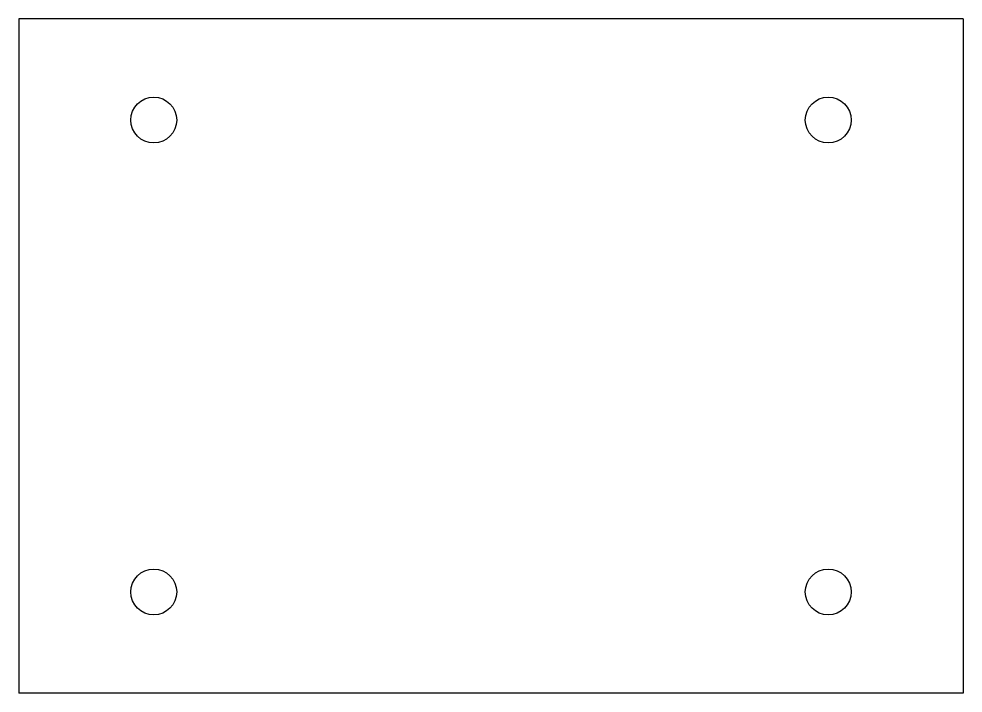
# Model space of a CAD drawing. Header units: millimetres. Extents: x 0 to 140, y -100 to 0.
import ezdxf

# ---------------------------------------------------------------- set-up
doc = ezdxf.new("R2010")
doc.units = ezdxf.units.MM
doc.layers.add('DXF_tmp', color=7, linetype='CONTINUOUS')

msp = doc.modelspace()

# ---------------------------------------------------------------- linework, layer by layer
at = {"layer": 'DXF_tmp'}
for p, q in [((140, 0), (0, 0)), ((0, 0), (0, -100)), ((140, 0), (140, -100)), ((140, -100), (0, -100))]:
    msp.add_line(p, q, dxfattribs=at)
for centre in [(20, -15), (120, -15), (20, -85), (120, -85)]:
    msp.add_circle(centre, 3.4, dxfattribs=at)

doc.saveas('drawing.dxf')
